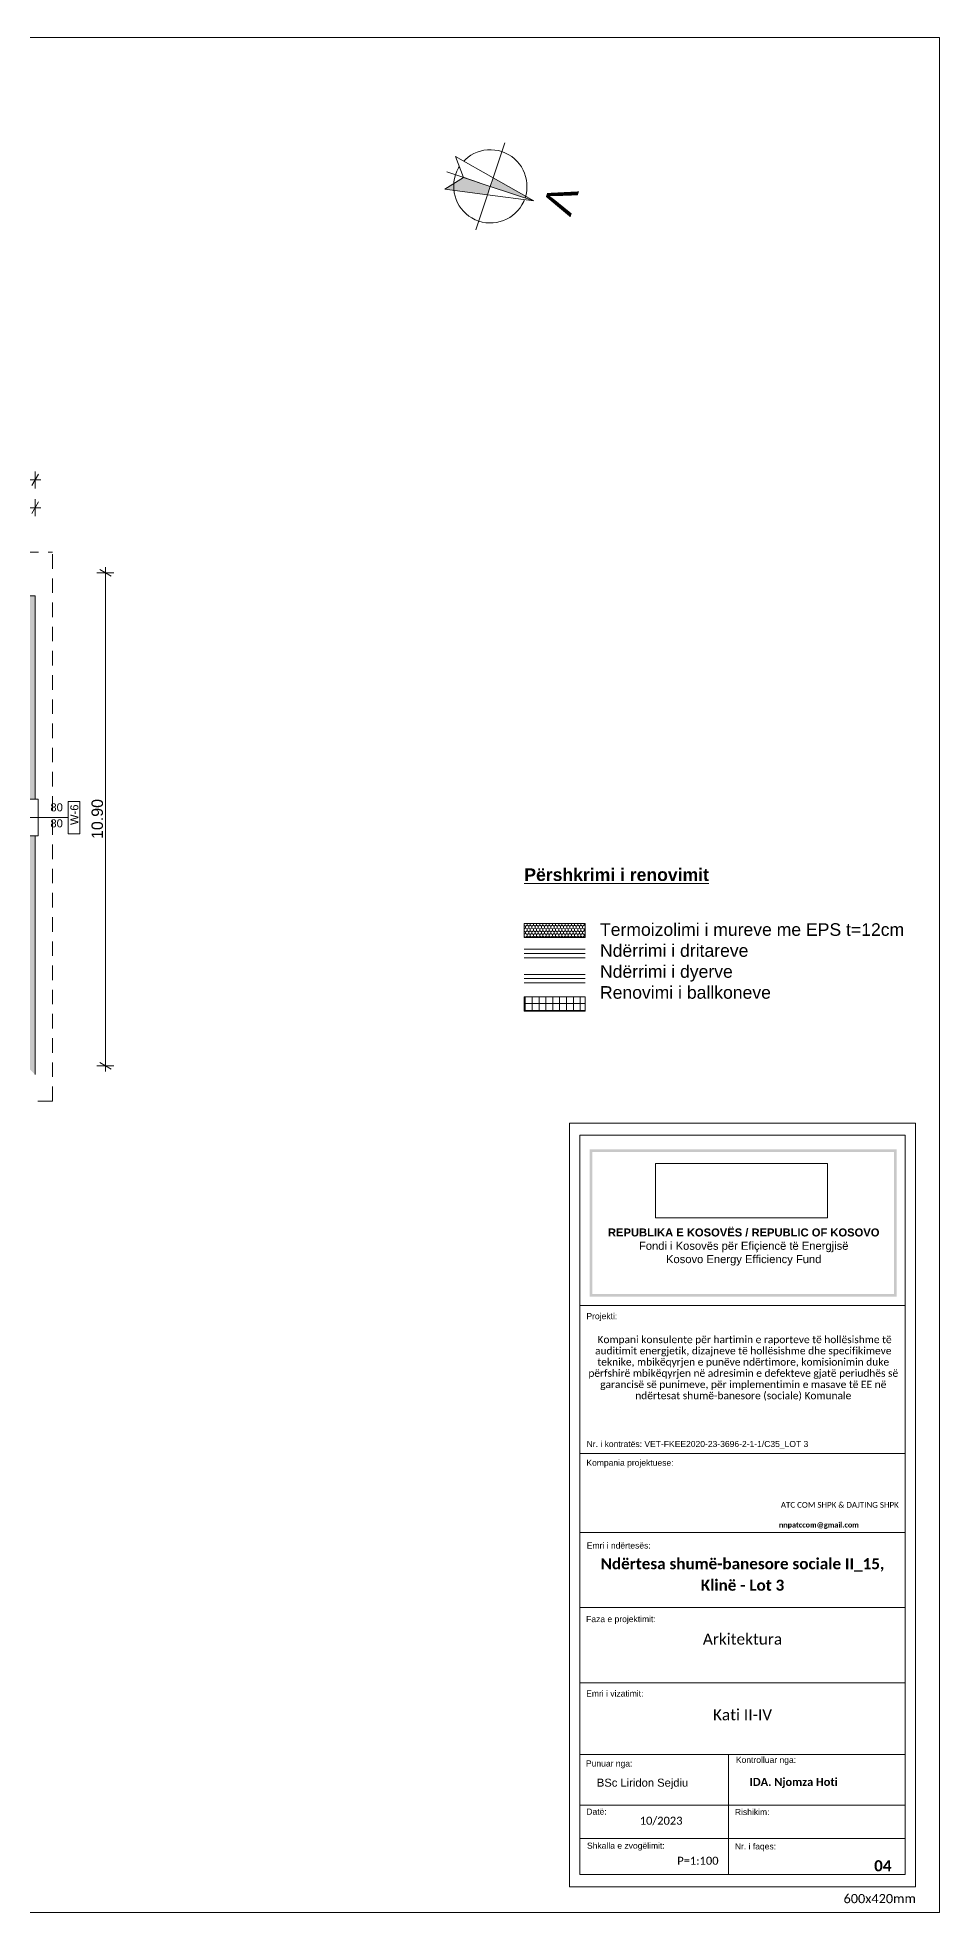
# Model space of a CAD drawing. Header units: feet. Extents: x 2796058 to 2855058, y -67651 to -26651.
# Drawn here: x 2835341 to 2855058, y -67651 to -26651 of the extents above; entities that cross this region are included whole.
import ezdxf
from ezdxf.enums import TextEntityAlignment as Align

# ---------------------------------------------------------------- set-up
doc = ezdxf.new("R2010")
doc.units = ezdxf.units.FT
doc.header["$MEASUREMENT"] = 0
doc.header["$XCLIPFRAME"] = 0
doc.set_wipeout_variables(frame=1)
doc.linetypes.add('Long Dashed', pattern=[529.166651, 317.499995, -211.666656])
doc.linetypes.add('Wipeout_Contour', pattern=[1000, 0, -1000])
for name, color, linetype in [('0_muret e jashtme', 7, 'Continuous'), ('Dimensioning - General', 7, 'Continuous'), ('Drawing & Figure', 7, 'Continuous'), ('Interior - Furniture', 7, 'Continuous')]:
    doc.layers.add(name, color=color, linetype=linetype)
for name, color, linetype, lineweight in [('0_muret e jashtme_Pen_No__1', 7, 'Continuous', 0), ('Annotation - Text_Pen_No__1', 7, 'Continuous', 0), ('ARCHICAD Window Markers_Pen_No__20', 1, 'Continuous', 0), ('ARCHICAD Windows_Pen_No__20', 1, 'Continuous', 0), ('Dimensioning - General_Pen_No__1', 7, 'Continuous', 0), ('Dimensioning - General_Pen_No__41', 7, 'Continuous', 0), ('Interior - Furniture _Pen_No__1', 7, 'Continuous', 0), ('Shell - Roof_Pen_No__1', 7, 'Continuous', 0), ('Shell - Roof_Pen_No__21', 7, 'Continuous', 0), ('Structural - Bearing_Pen_No__1', 7, 'Continuous', 0), ('Structural - Bearing_Pen_No__20', 1, 'Continuous', 0), ('Structural - Bearing_Pen_No__60', 230, 'Continuous', 0), ('Text blocks_Pen_No__1', 7, 'Continuous', 0)]:
    doc.layers.add(name, color=color, linetype=linetype, lineweight=lineweight)
for name, color, linetype, lineweight, true_color in [('0_muret e jashtme_Pen_No__14', 7, 'Continuous', 0, 0xbd8b17), ('Annotation - Text_Pen_No__61', 7, 'Continuous', 0, 0x6a6a6a), ('Shell - Roof_Pen_No__61', 7, 'Continuous', 0, 0x6a6a6a), ('Structural - Bearing_Pen_No__102', 7, 'Continuous', 0, 0xcccccc), ('Structural - Bearing_Pen_No__14', 7, 'Continuous', 0, 0xbd8b17), ('Structural - Bearing_Pen_No__86', 7, 'Continuous', 0, 0x5555ff)]:
    doc.layers.add(name, color=color, linetype=linetype, lineweight=lineweight, true_color=true_color)
doc.styles.add('GENERATED_STYLE_1', font='arial.ttf')
doc.styles.add('GENERATED_STYLE_2', font='arialbd.ttf')
doc.styles.add('GENERATED_STYLE_3', font='calibrib.ttf')
doc.styles.add('GENERATED_STYLE_4', font='calibri.ttf')
doc.styles.add('GENERATED_STYLE_5', font='calibril.ttf')
doc.dimstyles.new('GENERATED_STYLE__1', dxfattribs={"dimtxt": 250, "dimasz": 190, "dimexe": 0.18, "dimexo": 3, "dimgap": 0.09, "dimtad": 1, "dimlfac": 0.001, "dimzin": 0, "dimdsep": 46, "dimtxsty": 'GENERATED_STYLE_1', "dimblk": 'ARROWHEAD_2', "dimblk1": 'ARROWHEAD_2', "dimblk2": 'ARROWHEAD_2', "dimcen": 0.09, "dimclrd": 7, "dimclre": 7, "dimclrt": 7, "dimadec": 0, "dimazin": 0, "dimtfac": 1, "dimtdec": 4, "dimtmove": 0, "dimatfit": 3, "dimfxl": 1, "dimtolj": 1, "dimtzin": 0, "dimarcsym": 0})
doc.dimstyles.new('GENERATED_STYLE__2', dxfattribs={"dimtxt": 250, "dimasz": 190, "dimexe": 0.18, "dimexo": 3, "dimgap": 0.09, "dimtad": 1, "dimtih": 1, "dimtoh": 1, "dimlfac": 0.001, "dimzin": 0, "dimdsep": 46, "dimtxsty": 'GENERATED_STYLE_1', "dimblk": 'ARROWHEAD_2', "dimblk1": 'ARROWHEAD_2', "dimblk2": 'ARROWHEAD_2', "dimcen": 0.09, "dimclrd": 7, "dimclre": 7, "dimclrt": 7, "dimadec": 0, "dimazin": 0, "dimtfac": 1, "dimtdec": 4, "dimtmove": 0, "dimatfit": 3, "dimfxl": 1, "dimtolj": 1, "dimtzin": 0, "dimarcsym": 0})
picture_1 = doc.add_image_def('image1.png', size_in_pixel=(354, 134))
pattern_1 = [(90, (2247653.822, -76424.967), (-34.6410162, 0), [20, -40]), (90, (2247636.502, -76394.967), (-34.6410162, 0), [20, -40]), (150, (2247653.822, -76404.967), (17.320508, 30), [20, -40]), (150, (2247619.18, -76404.967), (17.320508, 30), [20, -40]), (210, (2247653.822, -76424.967), (-17.320508, 30), [20, -40]), (210, (2247619.18, -76424.967), (-17.320508, 30), [20, -40])]

# ---------------------------------------------------------------- blocks, each defined once
blk = doc.blocks.new('Window 22')
at = {"layer": 'ARCHICAD Windows_Pen_No__20', "color": 1, "linetype": 'Continuous', "lineweight": 0}
for p, q in [((-400, 150), (-400, 220)), ((-400, 220), (400, 220)), ((-400, 150), (-400, 30)), ((-400, 30), (-400, 0)), ((-400, 0), (-375, 0)), ((-400, 0), (-400, -50)), ((-400, 0), (-400, -50)), ((-375, 25), (-325, 25)), ((-375, -25), (-375, 25)), ((-375, 0), (-375, -25)), ((-325, 25), (325, 25)), ((-325, 25), (-325, -25)), ((-325, 25), (325, 25)), ((-325, 0), (325, 0)), ((325, -25), (325, 25)), ((325, 25), (375, 25)), ((375, 25), (375, -25)), ((375, -25), (375, 0)), ((375, 0), (400, 0)), ((400, 220), (400, 150)), ((400, 150), (400, 30)), ((400, 30), (400, 0)), ((400, 0), (400, -50)), ((400, 0), (400, -50)), ((-350, -50), (-400, -50)), ((-400, -50), (-400, -220)), ((-400, -220), (400, -220)), ((-375, -25), (-350, -25)), ((-325, -25), (-375, -25)), ((-350, -25), (-350, -50)), ((350, -50), (-350, -50)), ((325, -25), (-325, -25)), ((375, -25), (325, -25)), ((350, -50), (350, -25)), ((350, -25), (375, -25)), ((400, -50), (350, -50)), ((400, -50), (400, -220))]:
    blk.add_line(p, q, dxfattribs=at)
blk = doc.blocks.new('W Marker 22')
at = {"layer": 'ARCHICAD Window Markers_Pen_No__20', "color": 1, "linetype": 'Continuous', "lineweight": 0}
for p, q in [((354, 975), (-354, 975)), ((-354, 975), (-354, 725)), ((354, 725), (354, 975)), ((-354, 725), (354, 725)), ((0, 725), (0, -470))]:
    blk.add_line(p, q, dxfattribs=at)
at = {"layer": 'ARCHICAD Window Markers_Pen_No__20', "color": 1, "lineweight": 0, "style": 'GENERATED_STYLE_1'}
for tag, rotation, p in [('AC_MarkerText_1', 180, (220, 1055)), ('AC_MarkerText_2_0', 270, (-322, 657)), ('AC_MarkerText_2_1', 270, (28, 657)), ('AC_MarkerText_4', 180, (417, -328))]:
    blk.add_attdef(tag, text='', height=175, rotation=rotation, dxfattribs=at).set_placement(p, align=Align.BOTTOM_LEFT)
blk = doc.blocks.new('Wall_6', base_point=(2834918, -38859))
at = {"layer": '0_muret e jashtme_Pen_No__14', "linetype": 'Continuous', "lineweight": 0, "true_color": 0xbd8b17}
h = blk.add_hatch(dxfattribs=at)
h.set_pattern_fill('STYROFOAM_SM_INSULATION', color=42, style=0, pattern_type=2)
h.set_pattern_definition(pattern_1)
h.paths.add_polyline_path([(2835168, -38859), (2835168, -43309), (2835288, -43309), (2835288, -38859)])
h = blk.add_hatch(dxfattribs=at)
h.set_pattern_fill('STYROFOAM_SM_INSULATION', color=42, style=0, pattern_type=2)
h.set_pattern_definition(pattern_1)
h.paths.add_polyline_path([(2835288, -44109), (2835168, -44109), (2835168, -49209), (2835288, -49329)])
at = {"layer": '0_muret e jashtme_Pen_No__1', "color": 7, "linetype": 'Continuous', "lineweight": 0}
for p, q in [((2835168, -43309), (2835168, -38859)), ((2835088, -43309), (2834918, -43309)), ((2835138, -43309), (2835088, -43309)), ((2835168, -43309), (2835138, -43309)), ((2835288, -43309), (2835168, -43309)), ((2835088, -44109), (2834918, -44109)), ((2835138, -44109), (2835088, -44109)), ((2835168, -44109), (2835138, -44109)), ((2835168, -49209), (2835168, -44109)), ((2835288, -44109), (2835168, -44109))]:
    blk.add_line(p, q, dxfattribs=at)
at = {"layer": '0_muret e jashtme_Pen_No__1', "color": 7, "linetype": 'Continuous', "lineweight": 0, "flags": 128}
for points in [[(2834918, -38859), (2834918, -42509)], [(2835288, -38859), (2834918, -38859)], [(2835288, -43309), (2835288, -38859)], [(2834918, -42759), (2834918, -43309)], [(2834918, -44109), (2834918, -44659)], [(2835288, -49329), (2835288, -44109)], [(2834918, -44859), (2834918, -48959)]]:
    blk.add_lwpolyline(points, dxfattribs=at)
at = {"layer": 'ARCHICAD Window Markers_Pen_No__20', "color": 1, "linetype": 'Continuous', "lineweight": 0}
ref = blk.add_blockref('W Marker 22', (2835288, -43709), dxfattribs=dict(at, rotation=270))
ref.add_attrib('AC_MarkerText_1', 'W-6', dxfattribs={"color": 1, "lineweight": 0, "height": 175, "rotation": 90, "style": 'GENERATED_STYLE_1'}).set_placement((2836286, -43872), align=Align.BOTTOM_LEFT)
ref.add_attrib('AC_MarkerText_2', '80', dxfattribs={"color": 1, "lineweight": 0, "height": 175, "rotation": 360, "style": 'GENERATED_STYLE_1'}).set_placement((2835623, -43975), align=Align.BOTTOM_LEFT)
ref.add_attrib('AC_MarkerText_2_1', '80', dxfattribs={"color": 1, "lineweight": 0, "height": 175, "rotation": 360, "style": 'GENERATED_STYLE_1'}).set_placement((2835623, -43625), align=Align.BOTTOM_LEFT)
ref.add_attrib('AC_MarkerText_4', 'P= 1.30', dxfattribs={"color": 1, "lineweight": 0, "height": 175, "rotation": 90, "style": 'GENERATED_STYLE_1'}).set_placement((2834903, -44069), align=Align.BOTTOM_LEFT)
at = {"layer": 'ARCHICAD Windows_Pen_No__20', "color": 1, "linetype": 'Continuous', "lineweight": 0, "xscale": -1, "zscale": 1000, "rotation": 269.9999999521411}
blk.add_blockref('Window 22', (2835138, -43709), dxfattribs=at)
blk = doc.blocks.new('North Symbol 22')
at = {"layer": 'Interior - Furniture', "linetype": 'Continuous', "lineweight": 0, "true_color": 0x000000}
blk.add_hatch(color=18, dxfattribs=at).paths.add_polyline_path([(0, 0), (0, 1000), (-194, 0)])
at = {"layer": 'Interior - Furniture _Pen_No__1', "color": 7, "linetype": 'Continuous', "lineweight": 0}
for p, q in [((0, 1000), (-194, 0)), ((0, 0), (0, 1000)), ((-194, 0), (0, 0))]:
    blk.add_line(p, q, dxfattribs=at)
for start, end in [(0, 180), (180, 0)]:
    blk.add_arc((0, 0), 800, start, end, dxfattribs=at)
at = {"layer": 'Interior - Furniture _Pen_No__1', "color": 7, "lineweight": 0, "style": 'GENERATED_STYLE_1'}
blk.add_attdef('txt', text='', height=650, dxfattribs=at).set_placement((0, 1323), align=Align.BOTTOM_CENTER)
at = {"color": 254, "linetype": 'Wipeout_Contour', "lineweight": 0, "ltscale": 1195.088182}
blk.add_wipeout([(0, 0), (0, 1000), (194, 0)], dxfattribs=at).dxf.layer = 'Interior - Furniture'
at = {"layer": 'Interior - Furniture _Pen_No__1', "color": 7, "linetype": 'Continuous', "lineweight": 0}
for p, q in [((0, 1000), (194, 0)), ((0, 0), (0, 1000)), ((194, 0), (0, 0))]:
    blk.add_line(p, q, dxfattribs=at)
at = {"color": 254, "linetype": 'Wipeout_Contour', "lineweight": 0, "ltscale": 1813.560114}
blk.add_wipeout([(0, 0), (0, -618), (-375, -927), (-194, 0)], dxfattribs=at).dxf.layer = 'Interior - Furniture'
at = {"layer": 'Interior - Furniture', "linetype": 'Continuous', "lineweight": 0, "true_color": 0x000000}
blk.add_hatch(color=18, dxfattribs=at).paths.add_polyline_path([(0, 0), (0, -618), (375, -927), (194, 0)])
at = {"layer": 'Interior - Furniture _Pen_No__1', "color": 7, "linetype": 'Continuous', "lineweight": 0}
for p, q in [((-194, 0), (-1000, 0)), ((-375, -927), (-194, 0)), ((-194, 0), (0, 0)), ((0, 0), (0, -618)), ((0, 0), (0, -618)), ((194, 0), (0, 0)), ((375, -927), (194, 0)), ((194, 0), (1000, 0)), ((0, -250), (0, -1000)), ((0, -618), (-375, -927)), ((0, -618), (375, -927))]:
    blk.add_line(p, q, dxfattribs=at)
blk = doc.blocks.new('*D94', base_point=(2247654, -76425))
at = {"layer": 'Dimensioning - General_Pen_No__1', "color": 7, "linetype": 'Continuous', "lineweight": 0, "transparency": 16777216}
for p, q in [((2819596, -37058), (2819740, -36808)), ((2835216, -37058), (2835360, -36808)), ((2835288, -36745), (2835288, -37120)), ((2835288, -36933), (2819668, -36933)), ((2835410, -36933), (2835288, -36933))]:
    blk.add_line(p, q, dxfattribs=at)
at = {"layer": 'Dimensioning - General_Pen_No__1', "color": 7, "lineweight": 0, "transparency": 16777216, "char_height": 250, "attachment_point": 7, "style": 'GENERATED_STYLE_1'}
for s, insert in [('\\A1;10', (2819740, -36883)), ('\\A1;15.55', (2827240, -36883))]:
    blk.add_mtext(s, dxfattribs=dict(at, insert=insert))
blk = doc.blocks.new('ARROWHEAD_2')
at = {"color": 0, "linetype": 'Continuous', "lineweight": 0}
for p, q in [((0, 0), (-1, 0)), ((-0.38, -0.66), (0.38, 0.66))]:
    blk.add_line(p, q, dxfattribs=at)
blk = doc.blocks.new('*D97', base_point=(2247654, -76425))
at = {"layer": 'Dimensioning - General_Pen_No__1', "color": 7, "linetype": 'Continuous', "lineweight": 0, "transparency": 16777216}
for p, q in [((2804018, -36326), (2803896, -36326)), ((2804090, -36201), (2803946, -36451)), ((2804018, -36139), (2804018, -36514)), ((2835288, -36326), (2804018, -36326)), ((2835216, -36451), (2835360, -36201)), ((2835288, -36139), (2835288, -36514)), ((2835410, -36326), (2835288, -36326))]:
    blk.add_line(p, q, dxfattribs=at)
at = {"layer": 'Dimensioning - General_Pen_No__1', "color": 7, "lineweight": 0, "transparency": 16777216, "insert": (2819226, -36276), "char_height": 250, "attachment_point": 7, "style": 'GENERATED_STYLE_1'}
blk.add_mtext('\\A1;31.20', dxfattribs=at)
blk = doc.blocks.new('*D99', base_point=(2247654, -76425))
at = {"layer": 'Dimensioning - General_Pen_No__1', "color": 7, "linetype": 'Continuous', "lineweight": 0, "transparency": 16777216}
for p, q in [((2836637, -38359), (2837012, -38359)), ((2836950, -38431), (2836700, -38286)), ((2836825, -38236), (2836825, -38359)), ((2836825, -38359), (2836825, -49140)), ((2836637, -49140), (2837012, -49140)), ((2836700, -49068), (2836950, -49212)), ((2836825, -49140), (2836825, -49262))]:
    blk.add_line(p, q, dxfattribs=at)
at = {"layer": 'Dimensioning - General_Pen_No__1', "color": 7, "lineweight": 0, "transparency": 16777216, "insert": (2836775, -44177), "char_height": 250, "attachment_point": 7, "rotation": 90, "style": 'GENERATED_STYLE_1'}
blk.add_mtext('\\A1;10.90', dxfattribs=at)

msp = doc.modelspace()

# ---------------------------------------------------------------- hatches: boundary and pattern name
at = {"layer": 'Structural - Bearing_Pen_No__102', "linetype": 'Continuous', "lineweight": 0, "true_color": 0xcccccc}
h = msp.add_hatch(dxfattribs=at)
h.set_pattern_fill('GRID_15X15', color=254, style=0, pattern_type=2)
h.set_pattern_definition([(0, (2247653.82, -76424.97), (0, 150), []), (90, (2247653.82, -76424.97), (-150, 0), [])])
h.paths.add_polyline_path([(2847310.364, -47939.749), (2847310.364, -47632.172), (2845982.18, -47632.172), (2845982.18, -47939.749)])
at = {"layer": 'Structural - Bearing_Pen_No__14', "linetype": 'Continuous', "lineweight": 0, "true_color": 0xbd8b17}
h = msp.add_hatch(dxfattribs=at)
h.set_pattern_fill('HEXAGONAL', color=42, style=0, pattern_type=2)
h.set_pattern_definition([(90, (2247653.82, -76424.97), (-69.282032, 0), [40, -80]), (90, (2247619.18, -76364.97), (-69.282032, 0), [40, -80]), (150, (2247653.82, -76384.97), (34.641016, 60), [40, -80]), (150, (2247584.54, -76384.97), (34.641016, 60), [40, -80]), (210, (2247653.82, -76424.97), (-34.641016, 60), [40, -80]), (210, (2247584.54, -76424.97), (-34.641016, 60), [40, -80])])
h.paths.add_polyline_path([(2845982.18, -46334.445), (2847310.364, -46334.445), (2847310.364, -46026.868), (2845982.18, -46026.868)])
at = {"layer": 'Structural - Bearing_Pen_No__86', "linetype": 'Continuous', "lineweight": 0, "true_color": 0x5555ff}
for points in [[(2847411.189, -50965.487), (2848682.43, -50965.487), (2848682.43, -51023.105), (2847468.807, -51023.105), (2847468.807, -54049.253), (2847411.189, -54049.253)], [(2848021.327, -51023.105), (2848021.327, -50965.487), (2854123.094, -50965.487), (2854123.094, -54049.253), (2854065.476, -54049.253), (2854065.476, -51023.105)], [(2847411.189, -52998.486), (2847468.807, -52998.486), (2847468.807, -54126.65), (2848682.43, -54126.65), (2848682.43, -54184.268), (2847411.189, -54184.268)], [(2848021.327, -54184.268), (2848021.327, -54126.65), (2854065.476, -54126.65), (2854065.476, -52998.486), (2854123.094, -52998.486), (2854123.094, -54184.268)]]:
    msp.add_hatch(color=173, dxfattribs=at).paths.add_polyline_path(points)

# ---------------------------------------------------------------- linework, layer by layer
at = {"layer": 'Shell - Roof_Pen_No__1', "color": 7, "linetype": 'Continuous', "lineweight": 0}
for p, q in [((2846968.567, -50390.067), (2854534.532, -50390.067)), ((2846968.567, -57613.376), (2846968.567, -50390.067)), ((2854534.532, -50390.067), (2854534.532, -67090.382)), ((2847199.039, -57613.376), (2847199.039, -50652.579)), ((2847199.039, -50652.579), (2854304.06, -50652.579)), ((2854304.06, -50652.579), (2854304.06, -57613.376)), ((2854304.06, -54377.208), (2847199.039, -54377.208)), ((2847199.039, -66819.915), (2847199.039, -54942.57)), ((2854304.06, -54942.57), (2854304.06, -66819.915)), ((2854304.06, -57613.376), (2847199.039, -57613.376)), ((2854304.06, -57613.376), (2847199.039, -57613.376)), ((2854304.06, -59341.541), (2847199.039, -59341.541)), ((2854304.06, -60983.666), (2847199.039, -60983.666)), ((2854304.06, -62625.791), (2847199.039, -62625.791)), ((2854304.06, -64198.016), (2847199.039, -64198.016)), ((2850442.876, -64198.016), (2850442.876, -66819.915)), ((2854304.06, -65305.045), (2847199.039, -65305.045)), ((2854304.06, -66032.898), (2847199.039, -66032.898)), ((2854304.06, -66819.915), (2847199.039, -66819.915)), ((2854534.532, -67090.382), (2846968.567, -67090.382))]:
    msp.add_line(p, q, dxfattribs=at)
at = {"layer": 'Shell - Roof_Pen_No__21', "color": 7, "linetype": 'Continuous', "lineweight": 0}
for p, q in [((2796057.579, -26651.285), (2855057.579, -26651.285)), ((2855057.579, -67651.285), (2855057.579, -26651.285)), ((2796057.579, -67651.285), (2855057.579, -67651.285))]:
    msp.add_line(p, q, dxfattribs=at)
at = {"layer": 'Shell - Roof_Pen_No__21', "color": 7, "linetype": 'Long Dashed', "lineweight": 0}
for p, q in [((2819168.173, -37908.549), (2835668.173, -37908.549)), ((2835668.173, -49908.549), (2835668.173, -37908.549)), ((2835668.173, -49908.549), (2833668.173, -49908.549))]:
    msp.add_line(p, q, dxfattribs=at)
at = {"layer": 'Shell - Roof_Pen_No__61', "color": 251, "linetype": 'Continuous', "lineweight": 0, "true_color": 0x6a6a6a}
msp.add_line((2846968.567, -67090.382), (2846968.567, -54942.57), dxfattribs=at)
at = {"layer": 'Structural - Bearing_Pen_No__1', "color": 7, "linetype": 'Continuous', "lineweight": 0, "flags": 128}
for points in [[(2845982.18, -46334.445), (2847310.364, -46334.445), (2847310.364, -46026.868), (2845982.18, -46026.868)], [(2847310.364, -47939.749), (2847310.364, -47632.172), (2845982.18, -47632.172), (2845982.18, -47939.749)]]:
    msp.add_lwpolyline(points, close=True, dxfattribs=at)
at = {"layer": 'Structural - Bearing_Pen_No__20', "color": 1, "linetype": 'Continuous', "lineweight": 0}
for p, q in [((2845982.18, -46589.037), (2847310.364, -46589.037)), ((2845982.18, -46677.822), (2847310.364, -46677.822)), ((2845982.18, -46772.746), (2847310.364, -46772.746))]:
    msp.add_line(p, q, dxfattribs=at)
at = {"layer": 'Structural - Bearing_Pen_No__60', "color": 230, "linetype": 'Continuous', "lineweight": 0}
for p, q in [((2845982.18, -47140.885), (2847310.364, -47140.885)), ((2845982.18, -47229.67), (2847310.364, -47229.67)), ((2845982.18, -47324.594), (2847310.364, -47324.594))]:
    msp.add_line(p, q, dxfattribs=at)

# ---------------------------------------------------------------- block references
at = {"layer": '0_muret e jashtme', "color": 7, "lineweight": 0}
msp.add_blockref('Wall_6', (2834918.173, -38858.549), dxfattribs=at)
at = {"layer": 'Interior - Furniture', "color": 104, "linetype": 'Continuous', "lineweight": 0, "true_color": 0x029e21}
ref = msp.add_blockref('North Symbol 22', (2845239.045, -29905.982), dxfattribs=dict(at, zscale=1000, rotation=251.5061049226834))
ref.add_attrib('txt', 'V', dxfattribs={"layer": 'Interior - Furniture _Pen_No__1', "color": 7, "lineweight": 0, "height": 650, "rotation": 251.5061049, "style": 'GENERATED_STYLE_1'}).set_placement((2846282.238, -30032.047), align=Align.BOTTOM_CENTER)

# ---------------------------------------------------------------- texts
at = {"layer": 'Annotation - Text_Pen_No__1', "color": 7, "style": 'GENERATED_STYLE_3'}
msp.add_text('IDA. Njomza Hoti', height=175, dxfattribs=at).set_placement((2850906.016, -64883.18))
at = {"layer": 'Annotation - Text_Pen_No__1', "color": 7, "linetype": 'Continuous', "lineweight": 0, "attachment_point": 2}
for s, insert, char_height, style in [('\\A1;REPUBLIKA E KOSOVËS / REPUBLIC OF KOSOVO\\P{\\fArial|b0|i0|c0|p34;Fondi i Kosovës për Efiçiencë të Energjisë\\PKosovo Energy Efficiency Fund\\P}', (2850778.013, -52693.432), 175, 'GENERATED_STYLE_2'), ('\\A1;Arkitektura', (2850751.549, -61550.826), 242.5, 'GENERATED_STYLE_4'), ('\\A1;Kati II-IV', (2850751.549, -63205.367), 242.5, 'GENERATED_STYLE_4'), ('\\A1;10/2023', (2848972.726, -65556.863), 175, 'GENERATED_STYLE_4'), ('\\A1;P=1:100', (2849776.467, -66431.425), 175, 'GENERATED_STYLE_4'), ('\\A1; 04', (2853776.416, -66508.088), 242.5, 'GENERATED_STYLE_3')]:
    msp.add_mtext(s, dxfattribs=dict(at, insert=insert, char_height=char_height, style=style))
at = {"layer": 'Annotation - Text_Pen_No__1', "color": 7, "linetype": 'Continuous', "lineweight": 0, "insert": (2850768.515, -55041.768), "char_height": 160, "width": 6797.99537, "attachment_point": 2, "line_spacing_factor": 0.919632, "style": 'GENERATED_STYLE_5'}
msp.add_mtext('\\A1; Kompani konsulente për hartimin e raporteve të hollësishme të auditimit energjetik, dizajneve të hollësishme dhe specifikimeve teknike, mbikëqyrjen e punëve ndërtimore, komisionimin duke përfshirë mbikëqyrjen në adresimin e defekteve gjatë periudhës së garancisë së punimeve, për implementimin e masave të EE në ndërtesat shumë-banesore (sociale) Komunale', dxfattribs=at)
at = {"layer": 'Annotation - Text_Pen_No__1', "color": 7, "linetype": 'Continuous', "lineweight": 5, "attachment_point": 2}
for s, insert, char_height, style in [('\\A1;ATC COM SHPK & DAJTING SHPK ', (2852878.607, -58675.523), 125, 'GENERATED_STYLE_4'), ('\\A1;BSc Liridon Sejdiu', (2848566.508, -64724.821), 175, 'GENERATED_STYLE_1')]:
    msp.add_mtext(s, dxfattribs=dict(at, insert=insert, char_height=char_height, style=style))
at = {"layer": 'Annotation - Text_Pen_No__1', "color": 7, "linetype": 'Continuous', "lineweight": 0, "insert": (2850751.549, -59903.24), "char_height": 242.5, "attachment_point": 2, "line_spacing_factor": 1.16153, "style": 'GENERATED_STYLE_3'}
msp.add_mtext('\\A1;Ndërtesa shumë-banesore sociale II_15, \\PKlinë - Lot 3', dxfattribs=at)
at = {"layer": 'Annotation - Text_Pen_No__61', "color": 251, "linetype": 'Continuous', "lineweight": 0, "true_color": 0x6a6a6a, "insert": (2853751.09, -67247.013), "char_height": 200, "attachment_point": 2, "style": 'GENERATED_STYLE_4'}
msp.add_mtext('\\A1;600x420mm', dxfattribs=at)
at = {"layer": 'Dimensioning - General_Pen_No__41', "color": 7, "linetype": 'Continuous', "lineweight": 0, "attachment_point": 7}
for s, insert, char_height, style in [('\\A1;{\\LPërshkrimi i renovimit}', (2845982.18, -45099), 275, 'GENERATED_STYLE_2'), ('\\A1;Projekti:', (2847339.908, -54717.746), 133.375, 'GENERATED_STYLE_1'), ('\\A1;Nr. i kontratës: VET-FKEE2020-23-3696-2-1-1/C35_LOT 3', (2847343.655, -57511.339), 133.375, 'GENERATED_STYLE_1'), ('\\A1;Kompania projektuese:', (2847339, -57923.089), 133.375, 'GENERATED_STYLE_1'), ('\\A1;Emri i ndërtesës:', (2847347.565, -59695.295), 133.375, 'GENERATED_STYLE_1'), ('\\A1;Faza e projektimit:', (2847333.368, -61342.271), 133.375, 'GENERATED_STYLE_1'), ('\\A1;Emri i vizatimit:', (2847333.833, -62930.548), 133.375, 'GENERATED_STYLE_1'), ('\\A1;Punuar nga:', (2847329.673, -64499.11), 133.375, 'GENERATED_STYLE_1'), ('\\A1;Kontrolluar nga:', (2850607.31, -64420.397), 133.375, 'GENERATED_STYLE_1'), ('\\A1;Datë:', (2847337.678, -65513.896), 133.375, 'GENERATED_STYLE_1'), ('\\A1;Rishikim:', (2850585.516, -65522.118), 133.375, 'GENERATED_STYLE_1'), ('\\A1;Shkalla e zvogëlimit:', (2847352.512, -66296.499), 133.375, 'GENERATED_STYLE_1'), ('\\A1;Nr. i faqes:', (2850584.332, -66312.095), 133.375, 'GENERATED_STYLE_1')]:
    msp.add_mtext(s, dxfattribs=dict(at, insert=insert, char_height=char_height, style=style))
at = {"layer": 'Dimensioning - General_Pen_No__41', "color": 7, "linetype": 'Continuous', "lineweight": 5, "insert": (2851548.656, -59262.732), "char_height": 115, "attachment_point": 7, "line_spacing_factor": 0.922253, "style": 'GENERATED_STYLE_1'}
msp.add_mtext('\\A1;\\pt737.29,1517,2350.4,3281.9;{\\fCalibri|b1|i0|c0|p34;nnpatccom@gmail.com}', dxfattribs=at)
at = {"layer": 'Text blocks_Pen_No__1', "color": 7, "linetype": 'Continuous', "lineweight": 0, "insert": (2847636.108, -46019.896), "char_height": 275, "attachment_point": 1, "style": 'GENERATED_STYLE_1'}
msp.add_mtext('\\A1;Termoizolimi i mureve me EPS t=12cm\\PNdërrimi i dritareve\\PNdërrimi i dyerve\\PRenovimi i ballkoneve\\P', dxfattribs=at)

# ---------------------------------------------------------------- dimensions: what is measured, and where the dimension line sits
at = {"layer": 'Dimensioning - General', "color": 7, "linetype": 'Continuous', "lineweight": 0}
for base, p1, p2, text, picture, middle in [((2804018.173, -36326.11), (2835288.173, -36932.8), (2804018.173, -46657.813), '31.20', '*D97', (2819645.745, -36151.11)), ((2819668.173, -36932.8), (2835288.173, -42807.333), (2819668.173, -37598.927), '15.55', '*D94', (2827660.46, -36757.8))]:
    dim = msp.add_linear_dim(base=base, p1=p1, p2=p2, angle=180, text=text, dimstyle='GENERATED_STYLE__2', dxfattribs=at)
    dim.commit()
    dim.dimension.update_dxf_attribs({"geometry": picture, "text_midpoint": middle, "dimtype": 160})
dim = msp.add_linear_dim(base=(2836824.734, -49140.13), p1=(2831848.814, -38358.549), p2=(2831848.814, -49140.13), angle=270, text='10.90', dimstyle='GENERATED_STYLE__1', dxfattribs=at)
dim.commit()
dim.dimension.update_dxf_attribs({"geometry": '*D99', "text_midpoint": (2836649.734, -43756.767), "dimtype": 160, "text_rotation": 90})

# ---------------------------------------------------------------- pictures from other files: only their frames are drawn
at = {"layer": 'Drawing & Figure', "linetype": 'Continuous', "lineweight": 0}
image = msp.add_image(picture_1, insert=(2848850.567, -52458.187), size_in_units=(3758.688, 1183.979), dxfattribs=at)
image.set_boundary_path([(-0.5, -0.5), (353.5, 133.5)])

doc.saveas('drawing.dxf')
